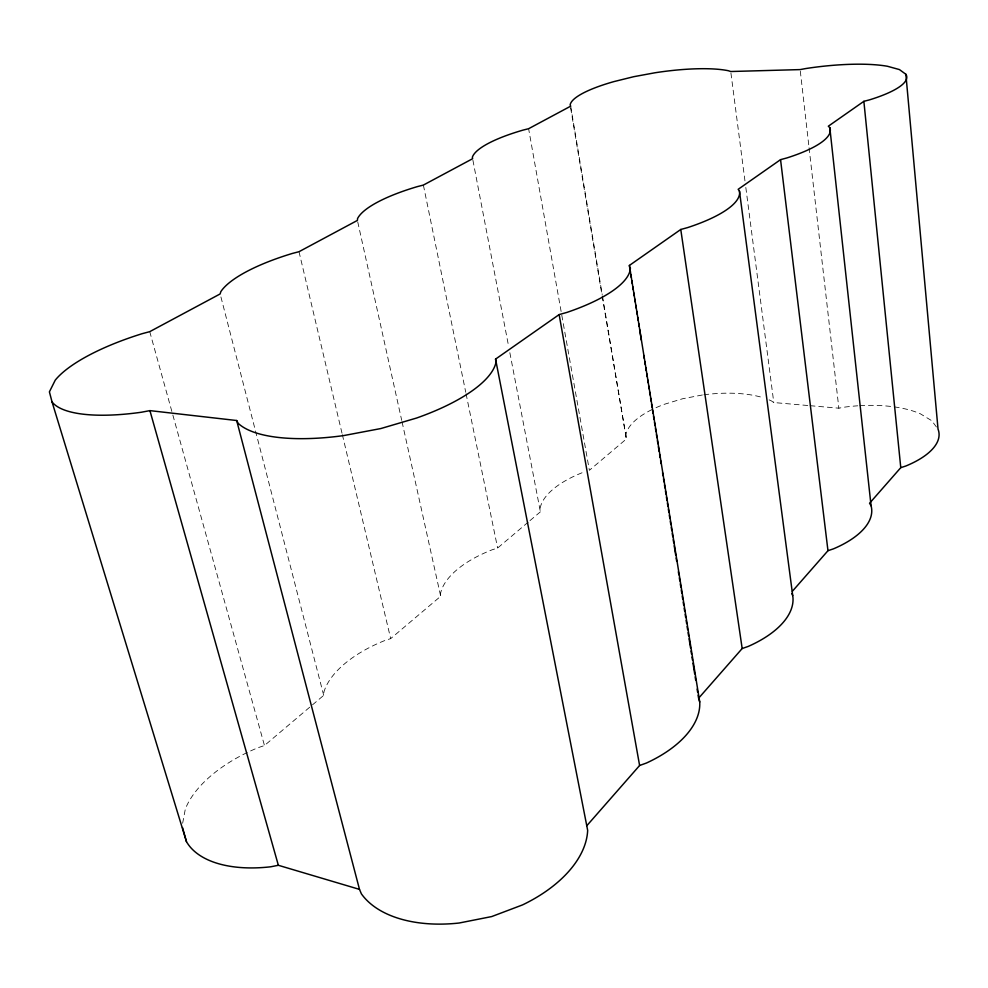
<?xml version="1.0" encoding="UTF-8"?>
<svg xmlns="http://www.w3.org/2000/svg" width="988" height="988" viewBox="0 0 988 988"><rect width="100%" height="100%" fill="white"/><g stroke="black" fill="none" stroke-linecap="round" stroke-linejoin="round"><path stroke-width="0.74" stroke-dasharray="4.94 3.71" d="M182.644 823.239L185.336 808.999A113.571 60.861 -18.2 0 1 257.769 747.805L264.463 745.532L323.706 695.354L323.953 691.884A101.999 51.561 -14.2 0 1 384.665 640.595L390.68 638.619L440.697 596.258L440.549 593.38A93.218 43.917 -11.5 0 1 492.16 549.785L497.619 548.044L528.839 521.602M529.988 520.614L540.399 511.809L539.967 509.388A86.24 37.68 -9.6 0 1 584.377 471.869M602.482 296.128L626.392 438.956L589.379 470.313L528.617 128.712M702.357 394.99L682.671 398.732L664.381 404.277A80.473 32.592 -8.3 0 0 654.797 408.242M810.111 405.698L838.861 408.192L844.036 407.204A85.487 35.753 -6 0 1 857.745 405.809M769.096 399.868A80.473 32.592 -8.3 0 1 771.467 400.943L773.789 402.548L808.592 405.574M936.439 426.989L931.746 420.703L920.334 413.787A85.487 35.753 -6 0 0 859.264 405.71M602.137 295.955L626.392 438.956M149.744 331.659L264.463 745.532M220.917 296.931L323.706 695.354M299.006 251.705L341.996 433.164M342.354 434.658L390.68 638.619M357.742 221.917L401.721 420.369M402.054 421.864L440.697 596.258M423.383 185.077L465.756 392.273M466.064 393.78L497.619 548.044M472.906 160.217L508.684 346.615M509.845 352.679L540.399 511.809M570.681 106.173L602.223 294.597M570.656 108.001L601.877 294.436M730.935 73.05L745.014 181.36M745.817 187.461L773.789 402.548M800.305 71.124L808.888 146.199M809.073 147.731L838.861 408.192M625.75 436.918A80.473 32.592 -8.3 0 1 653.5 408.847M703.888 394.78A80.473 32.592 -8.3 0 1 763.81 397.929"/><path stroke-width="1.48" d="M586.86 825.659L639.606 765.502L646.436 763.032A108.038 59.132 -11 0 0 699.726 701.999L629.393 265.439L680.769 229.475L687.611 227.598A109.137 31.159 -9.3 0 0 739.469 191.166L738.172 189.313L780.557 159.648L786.67 158.006A100.245 25.923 -8.4 0 0 829.821 127.699L828.315 126.217L863.87 101.332L869.415 99.887A92.934 21.847 -7.9 0 0 905.873 74.273L899.438 69.58L887.446 66.27A92.934 21.847 -7.9 0 0 805.751 68.555L800.132 69.592L730.737 71.519L728.354 70.728A87.08 19.748 -9.1 0 0 654.945 72.779L633.691 76.706L613.795 81.633A87.08 19.748 -9.1 0 0 570.15 104.963L570.681 106.173L528.617 128.712L523.134 130.083A93.885 23.119 -9.8 0 0 472.363 157.228L472.61 158.71L423.383 185.077L417.344 186.621A102.209 27.343 -10.8 0 0 357.545 218.595L357.409 220.41L299.006 251.705L292.287 253.459A112.78 32.641 -12.2 0 0 220.818 291.658L220.139 293.942L149.744 331.659L142.173 333.685A126.773 39.347 -14.2 0 0 55.254 380.145L49.4 391.853L52.055 401.955L186.46 841.64A113.571 60.861 -18.2 0 0 270.749 866.785L278.357 865.29L359.496 889.385L361.386 893.831A119.931 71.371 -15.2 0 0 459.161 923.014L491.703 916.568L522.529 904.909A119.931 71.371 -15.2 0 0 587.662 830.328L495.556 359.113L559.134 314.604L566.877 312.418A120.326 37.976 -10.6 0 0 630.381 267.797M739.469 191.166L792.709 595.542A98.948 49.462 -8.5 0 1 748.287 646.399L742.173 648.536L698.59 698.244L698.096 695.194M792.351 591.306L827.969 550.699L833.489 548.834A91.612 41.829 -6.9 0 0 871.07 505.794L829.821 127.699M905.873 74.273L938.032 429.125A85.487 35.753 -6 0 1 905.823 466.015L900.772 467.657L869.564 503.25L871.07 505.794M495.556 359.113L496.025 362.188A135.084 46.955 -12.6 0 1 416.467 418.072L380.849 428.545L343.812 435.56A135.084 46.955 -12.6 0 1 238.256 423.407L236.675 420.518L149.917 410.625L141.346 412.243A126.773 39.347 -14.2 0 1 52.055 401.955M791.796 593.492L792.709 595.542M698.973 699.492L699.726 701.999M149.917 410.625L278.357 865.29M182.508 827.549L186.46 841.64M236.675 420.518L359.496 889.385M559.134 314.604L639.606 765.502M629.393 265.439L630.369 271.527M630.85 274.578L631.344 277.628M631.826 280.678L632.32 283.729M632.802 286.767L633.296 289.817M633.777 292.868L634.271 295.918M634.753 298.969L635.235 302.007M635.729 305.057L636.21 308.108M636.704 311.158L637.186 314.209M637.68 317.247L638.162 320.297M638.656 323.348L639.137 326.398M639.631 329.449L641.336 340.107M643.768 355.347L644.25 358.397M644.744 361.447L645.226 364.498M645.72 367.548L646.201 370.586M646.695 373.637L647.177 376.687M647.671 379.738L648.153 382.776M648.647 385.826L649.128 388.877M649.61 391.927L650.104 394.978M650.586 398.016L651.08 401.066M651.561 404.117L652.055 407.167M652.537 410.218L653.031 413.256M653.513 416.306L654.007 419.357M654.488 422.407L654.97 425.458M655.464 428.496L655.946 431.546M656.44 434.596L656.921 437.647M657.415 440.697L657.897 443.736M658.391 446.786L659.12 451.355M659.601 454.406L660.095 457.456M660.577 460.507L661.071 463.557M662.528 472.696L663.01 475.747M663.504 478.797L663.985 481.835M664.479 484.886L664.961 487.936M665.455 490.987L665.937 494.037M666.431 497.075L666.912 500.126M667.406 503.176L667.888 506.226M668.37 509.277L668.864 512.315M669.345 515.366L669.839 518.416M670.321 521.466L670.815 524.517M671.297 527.555L671.791 530.605M672.272 533.656L672.766 536.706M673.248 539.757L673.73 542.795M674.224 545.845L675.681 554.997M676.175 558.035L676.657 561.085M678.361 571.756L678.855 574.806M679.336 577.844L679.83 580.895M680.312 583.945L680.806 586.996M681.288 590.046L681.782 593.084M682.263 596.135L682.745 599.185M683.239 602.235L683.721 605.286M684.215 608.324L684.696 611.374M685.19 614.425L685.672 617.475M686.166 620.526L686.648 623.564M687.142 626.614L687.623 629.665M688.105 632.715L688.599 635.766M689.081 638.804L690.55 647.955M691.032 651.006L691.526 654.044M692.008 657.094L692.502 660.145M692.983 663.195L694.688 673.865M695.182 676.904L695.663 679.954M697.12 689.105L697.614 692.143M680.769 229.475L742.173 648.536M780.557 159.648L827.969 550.699M863.87 101.332L900.772 467.657"/></g></svg>
